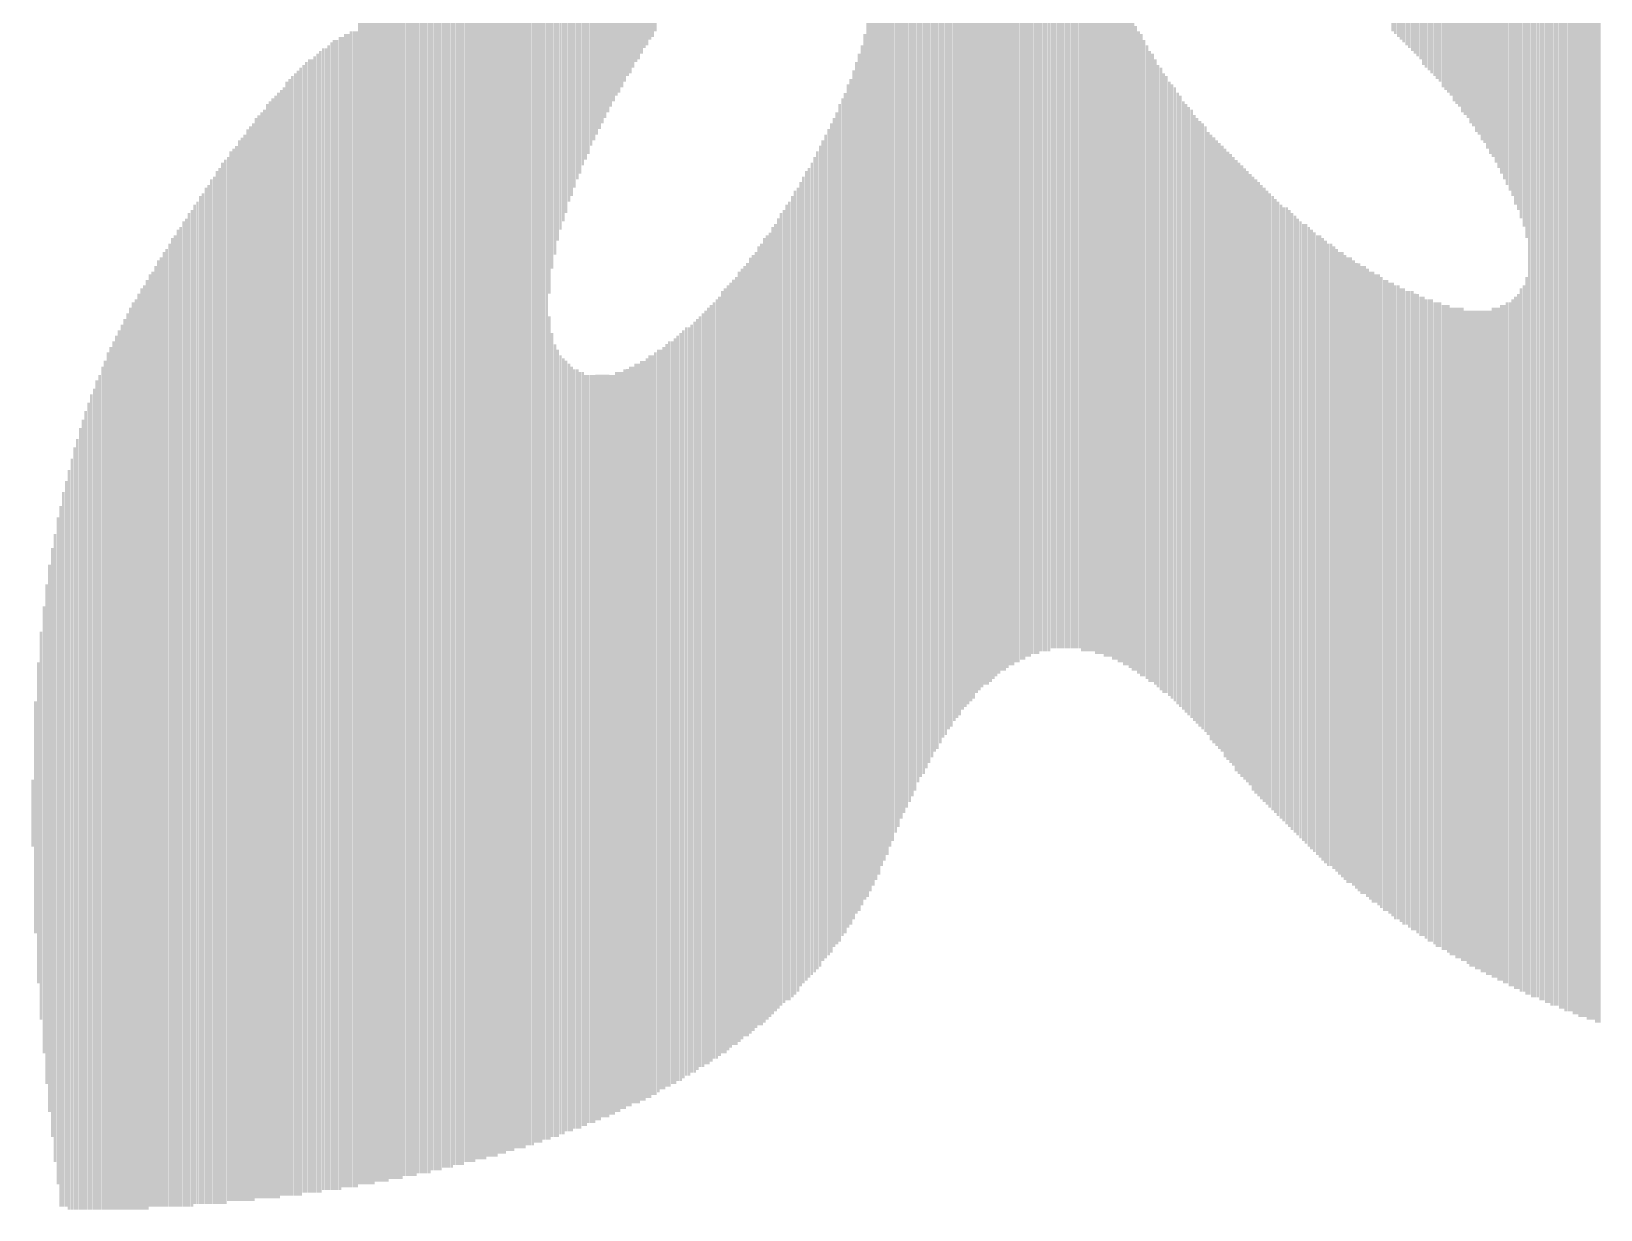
# Model space of a CAD drawing. Extents: x -6.6 to 74.2, y -9.7 to 63.
# Drawn here: x 8.825 to 10.253, y 49.399 to 50.471 of the extents above; entities that cross this region are included whole.
import ezdxf

# ---------------------------------------------------------------- set-up
doc = ezdxf.new("R2010")
doc.units = 0
doc.layers.add('21', color=253, linetype='CONTINUOUS')

# ---------------------------------------------------------------- blocks, each defined once
blk = doc.blocks.new('RECT')
blk.add_solid([(-0.5, -0.5), (0.5, -0.5), (-0.5, 0.5), (0.5, 0.5)])

msp = doc.modelspace()

# ---------------------------------------------------------------- block references
at = {"layer": '21', "rotation": 90}
for p, xscale, yscale in [((9.6165, 51.0069), 2.5044, 0.0026), ((9.6191, 51.0107), 2.5018, 0.0024), ((9.6216, 51.0146), 2.4994, 0.0026), ((9.6242, 51.0171), 2.4942, 0.0024), ((9.6267, 51.0209), 2.4916, 0.0024), ((9.6013, 50.9802), 2.5272, 0.0024), ((9.6038, 50.9841), 2.5248, 0.0026), ((9.6064, 50.9891), 2.5196, 0.0024), ((9.6089, 50.993), 2.5172, 0.0026), ((9.6115, 50.998), 2.512, 0.0024), ((9.614, 51.0018), 2.5094, 0.0024), ((9.5962, 50.9714), 2.535, 0.0026), ((9.5988, 50.9765), 2.5298, 0.0024), ((9.6292, 50.4608), 1.3614, 0.0026), ((9.6318, 50.4469), 1.3182, 0.0024), ((9.6343, 50.438), 1.2904, 0.0026), ((9.6369, 50.4316), 1.2724, 0.0024), ((9.807, 50.4863), 1.1684, 0.0026), ((9.6394, 50.4266), 1.2522, 0.0024), ((9.802, 50.4736), 1.143, 0.0024), ((9.8045, 50.4799), 1.1556, 0.0024), ((9.6419, 50.424), 1.237, 0.0026), ((9.6445, 50.4215), 1.2218, 0.0024), ((9.7994, 50.4697), 1.1302, 0.0026), ((9.647, 50.4189), 1.2064, 0.0026), ((9.7969, 50.4646), 1.12, 0.0024), ((9.6496, 50.4164), 1.1964, 0.0024), ((9.6521, 50.4138), 1.181, 0.0024), ((9.7918, 50.457), 1.0998, 0.0024), ((9.7943, 50.4596), 1.11, 0.0026), ((9.6546, 50.4138), 1.1708, 0.0026), ((9.6572, 50.4113), 1.1608, 0.0024), ((9.7867, 50.4494), 1.0846, 0.0026), ((9.7893, 50.4532), 1.0922, 0.0024), ((9.6597, 50.41), 1.148, 0.0026), ((9.6623, 50.4088), 1.1404, 0.0024), ((9.6648, 50.4087), 1.1302, 0.0024), ((9.7791, 50.4418), 1.0642, 0.0024), ((9.7816, 50.443), 1.0718, 0.0026), ((9.7842, 50.4468), 1.0794, 0.0024), ((9.6673, 50.4075), 1.1226, 0.0026), ((9.6699, 50.4062), 1.115, 0.0024), ((9.6724, 50.4062), 1.1048, 0.0026), ((9.7715, 50.4342), 1.049, 0.0024), ((9.774, 50.4367), 1.054, 0.0026), ((9.7766, 50.4393), 1.0592, 0.0024), ((9.675, 50.4049), 1.0972, 0.0024), ((9.6775, 50.405), 1.0922, 0.0024), ((9.68, 50.4037), 1.0846, 0.0026), ((9.7639, 50.4291), 1.0388, 0.0024), ((9.7664, 50.4304), 1.0414, 0.0024), ((9.7689, 50.4329), 1.0464, 0.0026), ((9.6826, 50.4037), 1.0794, 0.0024), ((9.6851, 50.4049), 1.0718, 0.0026), ((9.6877, 50.405), 1.0668, 0.0024), ((9.6902, 50.4049), 1.0616, 0.0024), ((9.6927, 50.405), 1.0566, 0.0026), ((9.6953, 50.4037), 1.054, 0.0024), ((9.7486, 50.4189), 1.0236, 0.0026), ((9.7512, 50.4202), 1.0262, 0.0024), ((9.7537, 50.4227), 1.026, 0.0024), ((9.7562, 50.424), 1.0286, 0.0026), ((9.7588, 50.4253), 1.0312, 0.0024), ((9.7613, 50.4266), 1.0338, 0.0026), ((9.6978, 50.4037), 1.049, 0.0026), ((9.7004, 50.4049), 1.0464, 0.0024), ((9.7029, 50.405), 1.0414, 0.0024), ((9.7054, 50.4049), 1.0362, 0.0026), ((9.708, 50.4062), 1.0336, 0.0024), ((9.7105, 50.4062), 1.0336, 0.0026), ((9.7131, 50.4062), 1.0286, 0.0024), ((9.7156, 50.4075), 1.0262, 0.0024), ((9.7181, 50.4075), 1.0262, 0.0026), ((9.7207, 50.4088), 1.0236, 0.0024), ((9.7232, 50.4088), 1.0236, 0.0026), ((9.7258, 50.41), 1.021, 0.0024), ((9.7283, 50.41), 1.021, 0.0024), ((9.7308, 50.4113), 1.0184, 0.0026), ((9.7334, 50.4126), 1.021, 0.0024), ((9.7359, 50.4138), 1.0184, 0.0026), ((9.7385, 50.4138), 1.0184, 0.0024), ((9.741, 50.4151), 1.021, 0.0024), ((9.7435, 50.4176), 1.021, 0.0026), ((9.7461, 50.4176), 1.021, 0.0024), ((9.1238, 50.1344), 1.4248, 0.0024), ((9.1263, 50.1344), 1.4248, 0.0026), ((9.1289, 50.1332), 1.4224, 0.0024), ((9.1314, 50.1319), 1.4198, 0.0024), ((9.1339, 50.1319), 1.4198, 0.0026), ((9.1365, 50.1306), 1.4172, 0.0024), ((9.139, 50.1319), 1.4148, 0.0026), ((9.1416, 50.1306), 1.4122, 0.0024), ((9.1441, 50.1306), 1.4122, 0.0024), ((9.1466, 50.1306), 1.4122, 0.0026), ((9.1492, 50.1293), 1.4096, 0.0024), ((9.1517, 50.1306), 1.407, 0.0026), ((9.1543, 50.1294), 1.4046, 0.0024), ((9.1568, 50.1294), 1.4046, 0.0024), ((9.1593, 50.1281), 1.402, 0.0026), ((9.1619, 50.1281), 1.402, 0.0024), ((9.1644, 50.1281), 1.397, 0.0026), ((9.167, 50.1281), 1.397, 0.0024), ((9.1695, 50.1281), 1.397, 0.0024), ((9.172, 50.1268), 1.3944, 0.0026), ((9.1746, 50.1268), 1.3944, 0.0024), ((9.1771, 50.1268), 1.3892, 0.0026), ((9.1797, 50.1268), 1.3892, 0.0024), ((9.1822, 50.1268), 1.3892, 0.0024), ((9.1847, 50.1256), 1.3868, 0.0026), ((9.1873, 50.1256), 1.3868, 0.0024), ((9.1898, 50.1256), 1.3818, 0.0026), ((9.1924, 50.1256), 1.3818, 0.0024), ((9.1949, 50.1256), 1.3818, 0.0024), ((10.2363, 50.1954), 1.242, 0.0024), ((10.2388, 50.1954), 1.242, 0.0026), ((10.2414, 50.1954), 1.247, 0.0024), ((10.2439, 50.1954), 1.247, 0.0026), ((10.2465, 50.1954), 1.247, 0.0024), ((10.249, 50.1954), 1.2522, 0.0024), ((10.2515, 50.1954), 1.2522, 0.0026), ((9.1974, 50.1243), 1.3792, 0.0026), ((9.2, 50.1255), 1.3766, 0.0024), ((9.2025, 50.1255), 1.3766, 0.0026), ((9.2051, 50.1243), 1.3742, 0.0024), ((9.2076, 50.1243), 1.3742, 0.0024), ((9.2101, 50.1256), 1.3716, 0.0026), ((9.2127, 50.1243), 1.369, 0.0024), ((9.2152, 50.1243), 1.369, 0.0026), ((9.2178, 50.1243), 1.369, 0.0024), ((9.2203, 50.1243), 1.364, 0.0024), ((9.2228, 50.1243), 1.364, 0.0026), ((9.2254, 50.1243), 1.364, 0.0024), ((9.2279, 50.123), 1.3614, 0.0026), ((9.2305, 50.1243), 1.3588, 0.0024), ((9.233, 50.1243), 1.3588, 0.0024), ((9.2355, 50.1243), 1.3588, 0.0026), ((9.2406, 50.1243), 1.3538, 0.0026), ((9.2432, 50.1243), 1.3538, 0.0024), ((10.1906, 50.1967), 1.209, 0.0024), ((10.1931, 50.1967), 1.209, 0.0026), ((10.1957, 50.1967), 1.209, 0.0024), ((10.1982, 50.1967), 1.2142, 0.0024), ((10.2007, 50.1967), 1.2142, 0.0026), ((10.2033, 50.1954), 1.2166, 0.0024), ((10.2058, 50.1967), 1.2192, 0.0026), ((10.2084, 50.1954), 1.2216, 0.0024), ((10.2109, 50.1954), 1.2216, 0.0024), ((10.2134, 50.1967), 1.2242, 0.0026), ((10.216, 50.1954), 1.2268, 0.0024), ((10.2185, 50.1954), 1.2268, 0.0026), ((10.2211, 50.1954), 1.2318, 0.0024), ((10.2236, 50.1954), 1.2318, 0.0024), ((10.2261, 50.1954), 1.2318, 0.0026), ((10.2287, 50.1954), 1.237, 0.0024), ((10.2312, 50.1954), 1.237, 0.0026), ((10.2338, 50.1941), 1.2394, 0.0024), ((9.2381, 50.123), 1.3562, 0.0024), ((9.2457, 50.123), 1.3512, 0.0024), ((9.2482, 50.123), 1.3512, 0.0026), ((9.2508, 50.1243), 1.3488, 0.0024), ((9.2533, 50.1243), 1.3488, 0.0026), ((9.2559, 50.123), 1.3462, 0.0024), ((9.2584, 50.1243), 1.3436, 0.0024), ((9.2609, 50.1243), 1.3436, 0.0026), ((9.2635, 50.1243), 1.3436, 0.0024), ((9.266, 50.1243), 1.3386, 0.0026), ((9.2686, 50.1243), 1.3386, 0.0024), ((9.2711, 50.1243), 1.3386, 0.0024), ((9.2736, 50.123), 1.336, 0.0026), ((9.2762, 50.1243), 1.3334, 0.0024), ((9.2787, 50.1243), 1.3334, 0.0026), ((9.2813, 50.1243), 1.3334, 0.0024), ((9.2838, 50.1243), 1.3284, 0.0024), ((9.2863, 50.1243), 1.3284, 0.0026), ((9.2889, 50.1243), 1.3284, 0.0024), ((9.2914, 50.1255), 1.3258, 0.0026), ((9.294, 50.1255), 1.3258, 0.0024), ((10.1398, 50.584), 0.4088, 0.0024), ((10.1423, 50.5827), 0.4114, 0.0026), ((10.1449, 50.5802), 0.4164, 0.0024), ((10.1474, 50.5789), 0.419, 0.0024), ((10.1499, 50.5764), 0.4242, 0.0026), ((10.1525, 50.5752), 0.4318, 0.0024), ((10.155, 50.5739), 0.4344, 0.0026), ((10.1576, 50.5713), 0.4394, 0.0024), ((10.1601, 50.5688), 0.4444, 0.0024), ((10.1626, 50.5675), 0.452, 0.0026), ((10.1652, 50.565), 0.4572, 0.0024), ((10.1677, 50.5624), 0.4622, 0.0026), ((10.1703, 50.5611), 0.4698, 0.0024), ((10.1728, 50.5586), 0.4748, 0.0024), ((10.1753, 50.5548), 0.4826, 0.0026), ((10.1779, 50.5523), 0.4876, 0.0024), ((10.1804, 50.5497), 0.4978, 0.0026), ((10.183, 50.5459), 0.5054, 0.0024), ((10.1855, 50.5409), 0.5156, 0.0024), ((10.188, 50.1979), 1.2064, 0.0026), ((9.2965, 50.5091), 0.5536, 0.0024), ((9.299, 50.5205), 0.5308, 0.0026), ((9.3016, 50.5269), 0.5182, 0.0024), ((9.3041, 50.5332), 0.5054, 0.0026), ((9.3067, 50.5383), 0.4952, 0.0024), ((9.3092, 50.5408), 0.485, 0.0024), ((9.3117, 50.5446), 0.4774, 0.0026), ((9.3143, 50.5497), 0.4672, 0.0024), ((9.3168, 50.5523), 0.4622, 0.0026), ((9.3194, 50.5561), 0.4546, 0.0024), ((9.3219, 50.5586), 0.4444, 0.0024), ((9.3244, 50.5612), 0.4394, 0.0026), ((9.327, 50.565), 0.4318, 0.0024), ((9.3295, 50.5675), 0.4266, 0.0026), ((9.3321, 50.5701), 0.4216, 0.0024), ((9.3346, 50.5739), 0.414, 0.0024), ((9.3371, 50.5752), 0.4064, 0.0026), ((9.3397, 50.5777), 0.4014, 0.0024), ((9.3422, 50.5802), 0.3962, 0.0026), ((9.3448, 50.5828), 0.3912, 0.0024), ((9.3473, 50.5853), 0.386, 0.0024), ((9.3498, 50.5879), 0.381, 0.0026), ((9.3524, 50.5904), 0.376, 0.0024), ((9.3549, 50.5929), 0.3708, 0.0026), ((9.3575, 50.5942), 0.3632, 0.0024), ((9.36, 50.5954), 0.3606, 0.0024), ((9.3625, 50.598), 0.3556, 0.0026), ((9.3651, 50.6005), 0.3504, 0.0024), ((9.3676, 50.6031), 0.3454, 0.0026), ((9.3702, 50.6043), 0.3428, 0.0024), ((9.3727, 50.6069), 0.3378, 0.0024), ((9.3752, 50.6094), 0.3326, 0.0026), ((9.3778, 50.6107), 0.3302, 0.0024), ((9.3803, 50.6132), 0.325, 0.0026), ((9.3829, 50.6158), 0.32, 0.0024), ((9.3854, 50.617), 0.3174, 0.0024), ((9.3879, 50.6196), 0.3124, 0.0026), ((9.3905, 50.6196), 0.3074, 0.0024), ((9.393, 50.6221), 0.3022, 0.0026), ((10.0636, 50.6234), 0.3048, 0.0024), ((10.0661, 50.6221), 0.3072, 0.0026), ((10.0687, 50.6208), 0.3098, 0.0024), ((10.0712, 50.6196), 0.3124, 0.0024), ((10.0737, 50.6183), 0.3148, 0.0026), ((10.0763, 50.617), 0.3174, 0.0024), ((10.0788, 50.6158), 0.32, 0.0026), ((10.0814, 50.6145), 0.3226, 0.0024), ((10.0839, 50.6145), 0.3276, 0.0024), ((10.0864, 50.6133), 0.3302, 0.0026), ((10.089, 50.612), 0.3328, 0.0024), ((10.0915, 50.6094), 0.3378, 0.0026), ((10.0941, 50.6082), 0.3404, 0.0024), ((10.0966, 50.6069), 0.3428, 0.0024), ((10.0991, 50.6056), 0.3454, 0.0026), ((10.1017, 50.6056), 0.3504, 0.0024), ((10.1042, 50.6043), 0.353, 0.0026), ((10.1068, 50.6031), 0.3556, 0.0024), ((10.1093, 50.6005), 0.3606, 0.0024), ((10.1118, 50.5993), 0.3632, 0.0026), ((10.1144, 50.598), 0.3658, 0.0024), ((10.1169, 50.598), 0.3708, 0.0026), ((10.1195, 50.5954), 0.3758, 0.0024), ((10.122, 50.5942), 0.3784, 0.0024), ((10.1245, 50.5929), 0.381, 0.0026), ((10.1271, 50.5904), 0.386, 0.0024), ((10.1296, 50.5904), 0.3912, 0.0026), ((10.1322, 50.5891), 0.3936, 0.0024), ((10.1347, 50.5866), 0.3988, 0.0024), ((10.1372, 50.5853), 0.4012, 0.0026), ((9.8096, 50.2157), 0.6324, 0.0024), ((9.5937, 50.1078), 0.8178, 0.0024), ((9.8121, 50.2106), 0.6222, 0.0026), ((9.8147, 50.2043), 0.6146, 0.0024), ((9.8172, 50.2018), 0.6096, 0.0024), ((9.5886, 50.0887), 0.8, 0.0024), ((9.5911, 50.0976), 0.8076, 0.0026), ((9.8197, 50.1967), 0.6046, 0.0026), ((9.8223, 50.1941), 0.5994, 0.0024), ((9.5861, 50.0811), 0.795, 0.0024), ((9.8248, 50.1891), 0.5944, 0.0026), ((9.8274, 50.1853), 0.5918, 0.0024), ((9.8299, 50.1827), 0.5866, 0.0024), ((9.0984, 49.9389), 1.044, 0.0024), ((9.1009, 49.9401), 1.0464, 0.0026), ((9.1035, 49.9401), 1.0464, 0.0024), ((9.106, 49.9414), 1.049, 0.0024), ((9.1085, 49.9427), 1.0464, 0.0026), ((9.1111, 49.944), 1.049, 0.0024), ((9.1136, 49.944), 1.049, 0.0026), ((9.1162, 49.9452), 1.0514, 0.0024), ((9.1187, 49.9452), 1.0514, 0.0024), ((9.1212, 49.9452), 1.0514, 0.0026), ((9.5835, 50.0748), 0.7874, 0.0026), ((9.8324, 50.1789), 0.5842, 0.0026), ((9.835, 50.1764), 0.5842, 0.0024), ((9.8375, 50.1738), 0.579, 0.0026), ((9.0781, 49.93), 1.0312, 0.0024), ((9.0806, 49.93), 1.0312, 0.0024), ((9.0831, 49.9313), 1.0338, 0.0026), ((9.0857, 49.9325), 1.0362, 0.0024), ((9.0882, 49.9338), 1.0388, 0.0026), ((9.0908, 49.9363), 1.0388, 0.0024), ((9.0933, 49.9363), 1.0388, 0.0024), ((9.0958, 49.9376), 1.0414, 0.0026), ((9.5784, 50.0608), 0.7798, 0.0026), ((9.581, 50.0671), 0.7822, 0.0024), ((9.8401, 50.17), 0.5766, 0.0024), ((9.8426, 50.1662), 0.574, 0.0024), ((9.8451, 50.1649), 0.5714, 0.0026), ((9.8477, 50.1611), 0.5688, 0.0024), ((9.0628, 49.9211), 1.0186, 0.0026), ((9.0654, 49.9223), 1.021, 0.0024), ((9.0679, 49.9236), 1.0236, 0.0024), ((9.0704, 49.9249), 1.0262, 0.0026), ((9.073, 49.9274), 1.026, 0.0024), ((9.0755, 49.9287), 1.0286, 0.0026), ((9.5734, 50.0494), 0.7722, 0.0024), ((9.5759, 50.0557), 0.7746, 0.0024), ((9.8502, 50.1573), 0.5664, 0.0026), ((9.8528, 50.1548), 0.5664, 0.0024), ((9.8553, 50.1509), 0.5638, 0.0024), ((9.8578, 50.1497), 0.5614, 0.0026), ((9.0527, 49.9147), 1.0058, 0.0024), ((9.0552, 49.916), 1.0084, 0.0024), ((9.0577, 49.9185), 1.0134, 0.0026), ((9.0603, 49.9198), 1.016, 0.0024), ((9.5683, 50.0392), 0.767, 0.0024), ((9.5708, 50.043), 0.7696, 0.0026), ((9.8604, 50.1459), 0.5588, 0.0024), ((9.8629, 50.1434), 0.5588, 0.0026), ((9.8655, 50.1408), 0.5588, 0.0024), ((9.04, 49.9071), 0.9956, 0.0024), ((9.0425, 49.9084), 0.9982, 0.0024), ((9.045, 49.9097), 1.0008, 0.0026), ((9.0476, 49.9109), 1.0032, 0.0024), ((9.0501, 49.9122), 1.0058, 0.0026), ((9.5607, 50.024), 0.762, 0.0024), ((9.5632, 50.0291), 0.762, 0.0024), ((9.5657, 50.0328), 0.7644, 0.0026), ((9.868, 50.137), 0.5562, 0.0024), ((9.8705, 50.1344), 0.5562, 0.0026), ((9.8731, 50.1306), 0.5536, 0.0024), ((9.8756, 50.1281), 0.5536, 0.0026), ((9.8782, 50.1255), 0.5536, 0.0024), ((9.0298, 49.9008), 0.983, 0.0024), ((9.0323, 49.902), 0.9854, 0.0026), ((9.0349, 49.9033), 0.988, 0.0024), ((9.0374, 49.9046), 0.9906, 0.0026), ((9.5556, 50.0151), 0.7544, 0.0024), ((9.5581, 50.0189), 0.757, 0.0026), ((9.8807, 50.123), 0.5536, 0.0024), ((9.8832, 50.1192), 0.5512, 0.0026), ((9.8858, 50.1167), 0.5512, 0.0024), ((9.8883, 50.1141), 0.551, 0.0026), ((9.0171, 49.8906), 0.9676, 0.0024), ((9.0196, 49.8919), 0.9702, 0.0026), ((9.0222, 49.8944), 0.9752, 0.0024), ((9.0247, 49.8957), 0.9778, 0.0026), ((9.0273, 49.897), 0.9804, 0.0024), ((9.548, 50.0023), 0.7492, 0.0024), ((9.5505, 50.0062), 0.7518, 0.0024), ((9.553, 50.01), 0.7544, 0.0026), ((9.8909, 50.1116), 0.5512, 0.0024), ((9.8934, 50.1091), 0.5512, 0.0024), ((9.8959, 50.1052), 0.5486, 0.0026), ((9.8985, 50.1014), 0.551, 0.0024), ((9.901, 50.0989), 0.5512, 0.0026), ((9.0069, 49.8843), 0.955, 0.0026), ((9.0095, 49.8855), 0.9574, 0.0024), ((9.012, 49.8868), 0.96, 0.0026), ((9.0146, 49.8894), 0.9652, 0.0024), ((9.5403, 49.9897), 0.7442, 0.0026), ((9.5429, 49.9935), 0.7468, 0.0024), ((9.5454, 49.9986), 0.7468, 0.0026), ((9.9036, 50.0964), 0.5512, 0.0024), ((9.9061, 50.0938), 0.5512, 0.0024), ((9.9086, 50.0913), 0.5512, 0.0026), ((9.9112, 50.0874), 0.5536, 0.0024), ((9.9137, 50.0849), 0.5536, 0.0026), ((9.9163, 50.0824), 0.5538, 0.0024), ((8.9968, 49.8754), 0.9424, 0.0024), ((8.9993, 49.8779), 0.9474, 0.0026), ((9.0019, 49.8792), 0.95, 0.0024), ((9.0044, 49.8817), 0.9498, 0.0024), ((9.5327, 49.9783), 0.7366, 0.0026), ((9.5353, 49.982), 0.739, 0.0024), ((9.5378, 49.9858), 0.7416, 0.0024), ((9.9188, 50.0798), 0.5536, 0.0024), ((9.9213, 50.076), 0.5562, 0.0026), ((9.9239, 50.0735), 0.5562, 0.0024), ((9.9264, 50.0709), 0.5562, 0.0026), ((9.929, 50.0684), 0.5562, 0.0024), ((8.9866, 49.8677), 0.927, 0.0026), ((8.9892, 49.8703), 0.9322, 0.0024), ((8.9917, 49.8715), 0.9346, 0.0024), ((8.9942, 49.8741), 0.9398, 0.0026), ((9.5251, 49.9681), 0.7316, 0.0024), ((9.5276, 49.9719), 0.734, 0.0026), ((9.5302, 49.9757), 0.7366, 0.0024), ((9.9315, 50.0659), 0.5562, 0.0024), ((9.934, 50.0633), 0.5562, 0.0026), ((9.9366, 50.0595), 0.5588, 0.0024), ((9.9391, 50.057), 0.5588, 0.0026), ((9.9417, 50.0545), 0.5588, 0.0024), ((9.9442, 50.0519), 0.5588, 0.0024), ((8.9765, 49.8601), 0.9118, 0.0024), ((8.979, 49.8627), 0.917, 0.0024), ((8.9815, 49.8639), 0.9194, 0.0026), ((8.9841, 49.8665), 0.9246, 0.0024), ((9.5149, 49.9528), 0.7264, 0.0026), ((9.5175, 49.9567), 0.729, 0.0024), ((9.52, 49.9604), 0.7314, 0.0026), ((9.5226, 49.963), 0.7314, 0.0024), ((9.9467, 50.0494), 0.5588, 0.0026), ((9.9493, 50.0468), 0.5588, 0.0024), ((9.9518, 50.0443), 0.5588, 0.0026), ((9.9544, 50.0418), 0.5588, 0.0024), ((9.9569, 50.0392), 0.5588, 0.0024), ((9.9594, 50.0367), 0.5588, 0.0026), ((8.9688, 49.8538), 0.9042, 0.0026), ((8.9714, 49.8551), 0.9068, 0.0024), ((8.9739, 49.8588), 0.9092, 0.0026), ((9.5073, 49.9452), 0.7212, 0.0026), ((9.5099, 49.9478), 0.7214, 0.0024), ((9.5124, 49.9515), 0.7238, 0.0024), ((9.962, 50.0341), 0.5588, 0.0024), ((9.9645, 50.0316), 0.5588, 0.0026), ((9.9671, 50.0303), 0.5612, 0.0024), ((9.9696, 50.0278), 0.5614, 0.0024), ((9.9721, 50.0252), 0.5612, 0.0026), ((9.9747, 50.0227), 0.5614, 0.0024), ((8.9587, 49.8462), 0.889, 0.0024), ((8.9612, 49.8474), 0.8914, 0.0026), ((8.9638, 49.85), 0.8966, 0.0024), ((8.9663, 49.8512), 0.899, 0.0024), ((9.4972, 49.9312), 0.7136, 0.0024), ((9.4997, 49.935), 0.7162, 0.0024), ((9.5022, 49.9376), 0.7162, 0.0026), ((9.5048, 49.9414), 0.7188, 0.0024), ((9.9772, 50.0201), 0.5612, 0.0026), ((9.9798, 50.0176), 0.5612, 0.0024), ((9.9823, 50.0151), 0.5614, 0.0024), ((9.9848, 50.0138), 0.5638, 0.0026), ((9.9874, 50.0112), 0.5638, 0.0024), ((9.9899, 50.0087), 0.5638, 0.0026), ((9.9925, 50.0062), 0.5638, 0.0024), ((8.9511, 49.8398), 0.8762, 0.0024), ((8.9536, 49.8424), 0.8814, 0.0024), ((8.9561, 49.8436), 0.8838, 0.0026), ((9.487, 49.9211), 0.7086, 0.0024), ((9.4895, 49.9224), 0.7112, 0.0026), ((9.4921, 49.9262), 0.7138, 0.0024), ((9.4946, 49.9287), 0.7136, 0.0026), ((9.995, 50.0036), 0.5638, 0.0024), ((9.9975, 50.0024), 0.5664, 0.0026), ((10.0001, 49.9998), 0.5664, 0.0024), ((10.0026, 49.9973), 0.5664, 0.0026), ((10.0052, 49.9948), 0.5664, 0.0024), ((10.0077, 49.9948), 0.5664, 0.0024), ((10.0102, 49.9922), 0.5664, 0.0026), ((8.9409, 49.8322), 0.861, 0.0024), ((8.9434, 49.8335), 0.8636, 0.0026), ((8.946, 49.836), 0.8686, 0.0024), ((8.9485, 49.8373), 0.8712, 0.0026), ((9.4768, 49.9084), 0.7036, 0.0026), ((9.4794, 49.9122), 0.706, 0.0024), ((9.4819, 49.9147), 0.706, 0.0026), ((9.4845, 49.9173), 0.7062, 0.0024), ((10.0128, 49.9897), 0.5664, 0.0024), ((10.0153, 49.9871), 0.5664, 0.0026), ((10.0179, 49.9859), 0.569, 0.0024), ((10.0204, 49.9833), 0.5688, 0.0024), ((10.0229, 49.9808), 0.569, 0.0026), ((10.0255, 49.9808), 0.569, 0.0024), ((10.028, 49.9782), 0.5688, 0.0026), ((10.0306, 49.9757), 0.569, 0.0024), ((10.0331, 49.9744), 0.5714, 0.0024), ((8.9307, 49.822), 0.8458, 0.0026), ((8.9333, 49.8258), 0.8482, 0.0024), ((8.9358, 49.8271), 0.8508, 0.0026), ((8.9384, 49.8297), 0.856, 0.0024), ((9.4641, 49.897), 0.696, 0.0026), ((9.4667, 49.8982), 0.6984, 0.0024), ((9.4692, 49.902), 0.701, 0.0026), ((9.4718, 49.9046), 0.701, 0.0024), ((9.4743, 49.9071), 0.701, 0.0024), ((10.0356, 49.9719), 0.5714, 0.0026), ((10.0382, 49.9719), 0.5714, 0.0024), ((10.0407, 49.9693), 0.5714, 0.0026), ((10.0433, 49.9668), 0.5714, 0.0024), ((10.0458, 49.9655), 0.574, 0.0024), ((10.0483, 49.9642), 0.5714, 0.0026), ((10.0509, 49.963), 0.574, 0.0024), ((10.0534, 49.9605), 0.574, 0.0026), ((10.056, 49.9579), 0.574, 0.0024), ((10.0585, 49.9579), 0.574, 0.0024), ((10.1855, 49.9211), 0.6528, 0.0024), ((8.9231, 49.8157), 0.8332, 0.0026), ((8.9257, 49.8182), 0.8382, 0.0024), ((8.9282, 49.8195), 0.8408, 0.0024), ((9.454, 49.8881), 0.6934, 0.0024), ((9.4565, 49.8893), 0.6958, 0.0026), ((9.4591, 49.8919), 0.696, 0.0024), ((9.4616, 49.8944), 0.6958, 0.0024), ((10.061, 49.9554), 0.574, 0.0026), ((10.0636, 49.9541), 0.5766, 0.0024), ((10.0661, 49.9516), 0.5766, 0.0026), ((10.0687, 49.9516), 0.5766, 0.0024), ((10.0712, 49.949), 0.5764, 0.0024), ((10.0737, 49.9477), 0.579, 0.0026), ((10.0763, 49.9465), 0.5766, 0.0024), ((10.0788, 49.9452), 0.579, 0.0026), ((10.0814, 49.9439), 0.5816, 0.0024), ((10.0839, 49.9427), 0.5792, 0.0024), ((10.0864, 49.9414), 0.5816, 0.0026), ((10.1779, 49.916), 0.6324, 0.0024), ((10.1804, 49.9173), 0.64, 0.0026), ((10.183, 49.9186), 0.6426, 0.0024), ((8.9155, 49.8093), 0.8204, 0.0024), ((8.918, 49.8118), 0.8254, 0.0026), ((8.9206, 49.8131), 0.828, 0.0024), ((9.4387, 49.8741), 0.6858, 0.0026), ((9.4413, 49.8754), 0.6884, 0.0024), ((9.4438, 49.8779), 0.6882, 0.0026), ((9.4464, 49.8804), 0.6882, 0.0024), ((9.4489, 49.8817), 0.6908, 0.0024), ((9.4514, 49.8842), 0.6908, 0.0026), ((10.089, 49.9389), 0.5816, 0.0024), ((10.0915, 49.9389), 0.5816, 0.0026), ((10.0941, 49.9363), 0.5816, 0.0024), ((10.0966, 49.9351), 0.5842, 0.0024), ((10.0991, 49.9351), 0.5842, 0.0026), ((10.1017, 49.9325), 0.5842, 0.0024), ((10.1042, 49.9312), 0.5866, 0.0026), ((10.1068, 49.9312), 0.5866, 0.0024), ((10.1093, 49.9287), 0.5866, 0.0024), ((10.1118, 49.9287), 0.5866, 0.0026), ((10.1144, 49.9274), 0.5892, 0.0024), ((10.1169, 49.9249), 0.5892, 0.0026), ((10.1195, 49.9249), 0.5892, 0.0024), ((10.122, 49.9236), 0.5918, 0.0024), ((10.1245, 49.9236), 0.5918, 0.0026), ((10.1271, 49.9224), 0.5944, 0.0024), ((10.1296, 49.9211), 0.5918, 0.0026), ((10.1322, 49.9198), 0.5942, 0.0024), ((10.1347, 49.9185), 0.5968, 0.0024), ((10.1372, 49.9185), 0.5968, 0.0026), ((10.1398, 49.9173), 0.5994, 0.0024), ((10.1423, 49.9173), 0.5994, 0.0026), ((10.1449, 49.916), 0.602, 0.0024), ((10.1474, 49.916), 0.602, 0.0024), ((10.1499, 49.9147), 0.6044, 0.0026), ((10.1525, 49.9147), 0.6044, 0.0024), ((10.155, 49.9148), 0.6096, 0.0026), ((10.1576, 49.9148), 0.6096, 0.0024), ((10.1601, 49.9135), 0.6122, 0.0024), ((10.1626, 49.9147), 0.6146, 0.0026), ((10.1652, 49.9135), 0.6172, 0.0024), ((10.1677, 49.9147), 0.6196, 0.0026), ((10.1703, 49.9134), 0.6222, 0.0024), ((10.1728, 49.9147), 0.6248, 0.0024), ((10.1753, 49.9147), 0.6298, 0.0026), ((8.9079, 49.8017), 0.8052, 0.0024), ((8.9104, 49.8042), 0.8102, 0.0026), ((8.913, 49.8068), 0.8154, 0.0024), ((9.2965, 49.8372), 0.7492, 0.0024), ((9.421, 49.8614), 0.6806, 0.0024), ((9.4235, 49.8614), 0.6806, 0.0024), ((9.426, 49.8639), 0.6806, 0.0026), ((9.4286, 49.8652), 0.6832, 0.0024), ((9.4311, 49.8677), 0.6832, 0.0026), ((9.4337, 49.8703), 0.6832, 0.0024), ((9.4362, 49.8716), 0.6858, 0.0024), ((8.9003, 49.7941), 0.79, 0.0024), ((8.9028, 49.7966), 0.795, 0.0024), ((8.9053, 49.7991), 0.8, 0.0026), ((9.299, 49.8309), 0.7314, 0.0026), ((9.4057, 49.85), 0.6782, 0.0026), ((9.4083, 49.8512), 0.6756, 0.0024), ((9.4108, 49.8525), 0.6782, 0.0024), ((9.4133, 49.8551), 0.6782, 0.0026), ((9.4159, 49.8563), 0.6806, 0.0024), ((9.4184, 49.8588), 0.6806, 0.0026), ((8.8952, 49.789), 0.7798, 0.0024), ((8.8977, 49.7915), 0.7848, 0.0026), ((9.3016, 49.8258), 0.7212, 0.0024), ((9.3041, 49.8233), 0.7162, 0.0026), ((9.3067, 49.822), 0.7086, 0.0024), ((9.3092, 49.8207), 0.706, 0.0024), ((9.3854, 49.8372), 0.673, 0.0024), ((9.3879, 49.8385), 0.6756, 0.0026), ((9.3905, 49.8398), 0.673, 0.0024), ((9.393, 49.8411), 0.6756, 0.0026), ((9.3956, 49.8436), 0.6756, 0.0024), ((9.3981, 49.8449), 0.673, 0.0024), ((9.4006, 49.8462), 0.6756, 0.0026), ((9.4032, 49.8487), 0.6756, 0.0024), ((8.8901, 49.7826), 0.767, 0.0024), ((8.8926, 49.7852), 0.7722, 0.0026), ((9.3117, 49.8208), 0.701, 0.0026), ((9.3143, 49.8195), 0.6984, 0.0024), ((9.3168, 49.8182), 0.6958, 0.0026), ((9.3194, 49.8182), 0.6908, 0.0024), ((9.3219, 49.8182), 0.6908, 0.0024), ((9.3244, 49.8169), 0.6882, 0.0026), ((9.327, 49.8182), 0.6858, 0.0024), ((9.3575, 49.8245), 0.673, 0.0024), ((9.36, 49.8245), 0.673, 0.0024), ((9.3625, 49.8258), 0.6704, 0.0026), ((9.3651, 49.8271), 0.673, 0.0024), ((9.3676, 49.8284), 0.6706, 0.0026), ((9.3702, 49.8296), 0.673, 0.0024), ((9.3727, 49.8309), 0.6704, 0.0024), ((9.3752, 49.8322), 0.673, 0.0026), ((9.3778, 49.8322), 0.673, 0.0024), ((9.3803, 49.8347), 0.673, 0.0026), ((9.3829, 49.8347), 0.673, 0.0024), ((8.8825, 49.7725), 0.7468, 0.0024), ((8.885, 49.7763), 0.7544, 0.0026), ((8.8876, 49.7788), 0.7594, 0.0024), ((9.3295, 49.8169), 0.6832, 0.0026), ((9.3321, 49.8182), 0.6806, 0.0024), ((9.3346, 49.8182), 0.6806, 0.0024), ((9.3371, 49.8182), 0.6806, 0.0026), ((9.3397, 49.8195), 0.6782, 0.0024), ((9.3422, 49.8195), 0.6782, 0.0026), ((9.3448, 49.8208), 0.6756, 0.0024), ((9.3473, 49.8208), 0.6756, 0.0024), ((9.3498, 49.8208), 0.6756, 0.0026), ((9.3524, 49.822), 0.673, 0.0024), ((9.3549, 49.822), 0.673, 0.0026), ((8.8774, 49.7661), 0.734, 0.0024), ((8.8799, 49.7699), 0.7416, 0.0026), ((8.8723, 49.7585), 0.7188, 0.0026), ((8.8749, 49.7623), 0.7264, 0.0024), ((8.8698, 49.7547), 0.7112, 0.0024), ((8.8647, 49.7458), 0.6934, 0.0024), ((8.8672, 49.7496), 0.701, 0.0026), ((8.8622, 49.7407), 0.6832, 0.0024), ((8.8571, 49.7319), 0.6604, 0.0024), ((8.8596, 49.7356), 0.673, 0.0026), ((8.8545, 49.7268), 0.6502, 0.0026), ((8.852, 49.7204), 0.6374, 0.0024), ((8.8495, 49.7255), 0.607, 0.0024), ((8.8469, 49.728), 0.5714, 0.0026), ((8.8444, 49.7331), 0.5358, 0.0024), ((8.8418, 49.7369), 0.4978, 0.0026), ((8.8393, 49.7407), 0.4546, 0.0024), ((8.8368, 49.7446), 0.4064, 0.0024), ((8.8342, 49.7484), 0.353, 0.0026), ((8.8317, 49.7509), 0.292, 0.0024), ((8.8291, 49.756), 0.2108, 0.0026), ((8.8266, 49.7598), 0.061, 0.0024)]:
    msp.add_blockref('RECT', p, dxfattribs=dict(at, xscale=xscale, yscale=yscale))

doc.saveas('drawing.dxf')
